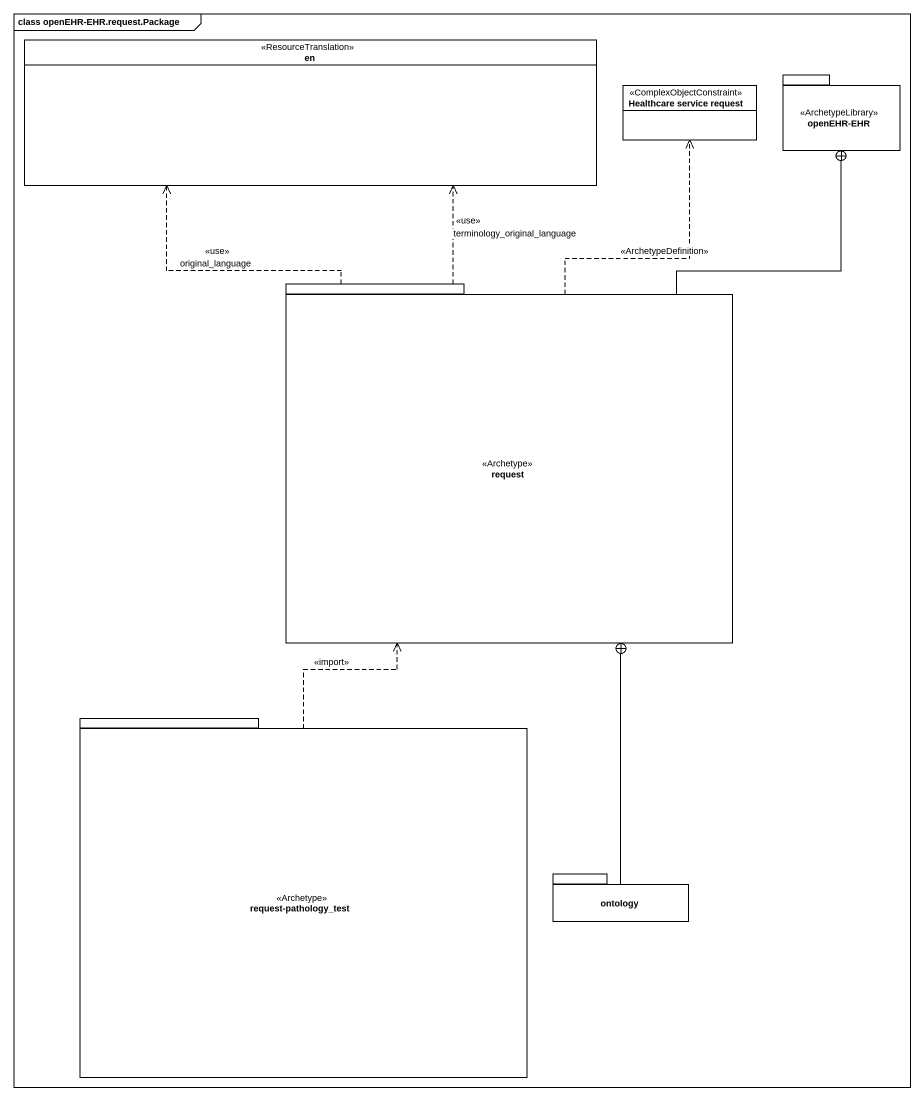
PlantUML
@startuml
mainframe class openEHR-EHR.request.Package
hide circle
hide empty members
enum en <<ResourceTranslation>>
class "Healthcare service request" as Healthcare_service_request <<ComplexObjectConstraint>>
package "openEHR-EHR" as openEHR_EHR <<ArchetypeLibrary>> {
}
package request <<Archetype>> {
}
package "request-pathology_test" as request_pathology_test <<Archetype>> {
}
package ontology {
}
request .up.> en : <<use>>\noriginal_language
request .up.> en : <<use>>\nterminology_original_language
request .up.> Healthcare_service_request : <<ArchetypeDefinition>>
request -up-+ openEHR_EHR
request_pathology_test .up.> request : <<import>>
ontology -up-+ request
@enduml
